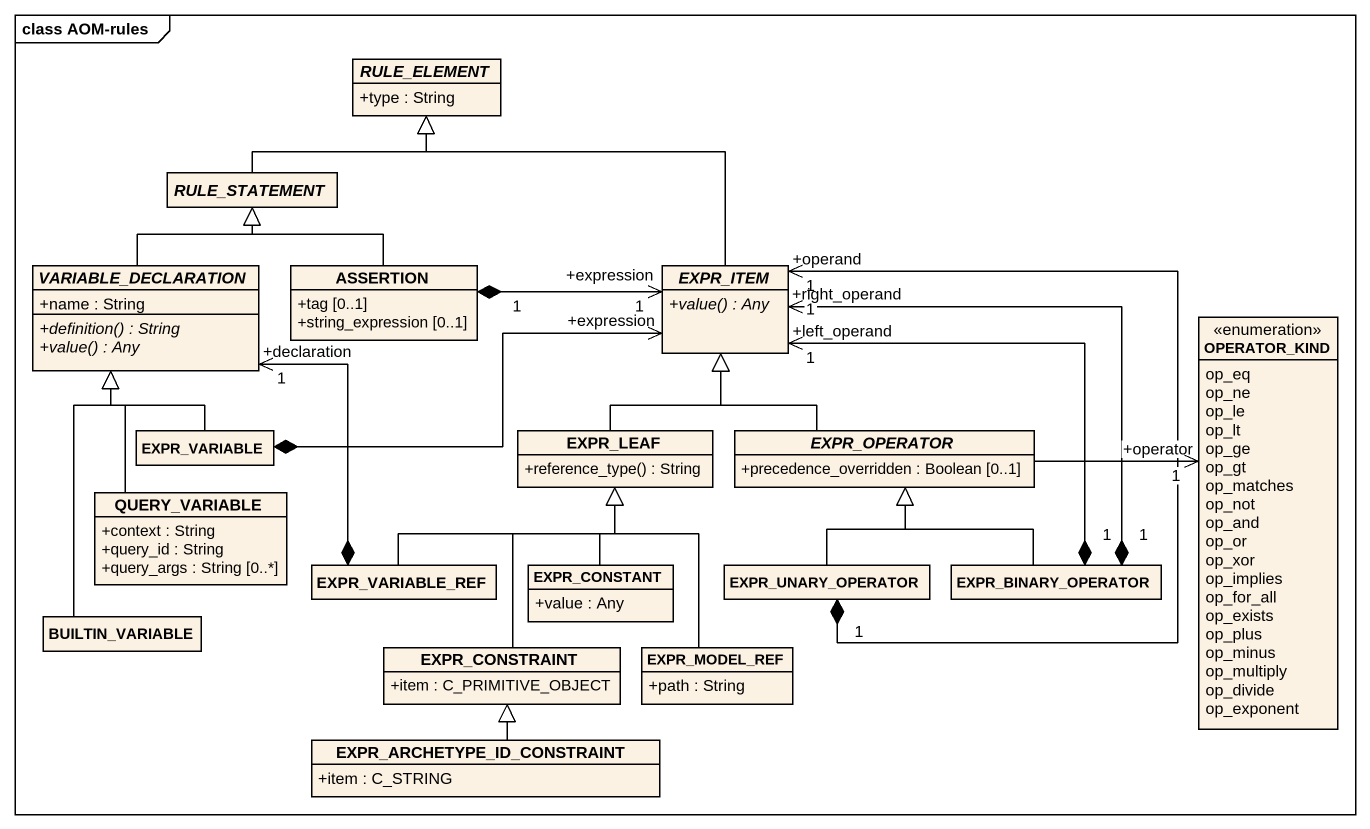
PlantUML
@startuml
mainframe class AOM-rules
hide circle
hide empty members
skinparam classAttributeIconSize 0
abstract class RULE_ELEMENT {
  +type : String
}
abstract class RULE_STATEMENT
abstract class VARIABLE_DECLARATION {
  +name : String
  {abstract} +definition() : String
  {abstract} +value() : Any
}
class ASSERTION {
  +tag [0..1]
  +string_expression [0..1]
}
abstract class EXPR_ITEM {
  {abstract} +value() : Any
}
enum OPERATOR_KIND {
  op_eq
  op_ne
  op_le
  op_lt
  op_ge
  op_gt
  op_matches
  op_not
  op_and
  op_or
  op_xor
  op_implies
  op_for_all
  op_exists
  op_plus
  op_minus
  op_multiply
  op_divide
  op_exponent
}
class EXPR_VARIABLE
class EXPR_LEAF {
  +reference_type() : String
}
abstract class EXPR_OPERATOR {
  +precedence_overridden : Boolean [0..1]
}
class QUERY_VARIABLE {
  +context : String
  +query_id : String
  +query_args : String [0..*]
}
class EXPR_VARIABLE_REF
class EXPR_CONSTANT {
  +value : Any
}
class EXPR_UNARY_OPERATOR
class EXPR_BINARY_OPERATOR
class BUILTIN_VARIABLE
class EXPR_CONSTRAINT {
  +item : C_PRIMITIVE_OBJECT
}
class EXPR_MODEL_REF {
  +path : String
}
class EXPR_ARCHETYPE_ID_CONSTRAINT {
  +item : C_STRING
}
RULE_STATEMENT -right-|> RULE_ELEMENT
VARIABLE_DECLARATION -up-|> RULE_STATEMENT
ASSERTION -up-|> RULE_STATEMENT
ASSERTION "1" *-right-> "+expression\n1" EXPR_ITEM
EXPR_ITEM -up-|> RULE_ELEMENT
OPERATOR_KIND "+operator\n1" <-left- EXPR_OPERATOR
EXPR_VARIABLE -up-|> VARIABLE_DECLARATION
EXPR_VARIABLE *-right-> "+expression" EXPR_ITEM
EXPR_LEAF -up-|> EXPR_ITEM
EXPR_OPERATOR -up-|> EXPR_ITEM
QUERY_VARIABLE -up-|> VARIABLE_DECLARATION
EXPR_VARIABLE_REF *-up-> "+declaration\n1" VARIABLE_DECLARATION
EXPR_VARIABLE_REF -right-|> EXPR_LEAF
EXPR_CONSTANT -up-|> EXPR_LEAF
EXPR_UNARY_OPERATOR "1" *-up-> "+operand\n1" EXPR_ITEM
EXPR_UNARY_OPERATOR -up-|> EXPR_OPERATOR
EXPR_BINARY_OPERATOR "1" *-up-> "+left_operand\n1" EXPR_ITEM
EXPR_BINARY_OPERATOR "1" *-up-> "+right_operand\n1" EXPR_ITEM
EXPR_BINARY_OPERATOR -up-|> EXPR_OPERATOR
BUILTIN_VARIABLE -up-|> VARIABLE_DECLARATION
EXPR_CONSTRAINT -up-|> EXPR_LEAF
EXPR_MODEL_REF -up-|> EXPR_LEAF
EXPR_ARCHETYPE_ID_CONSTRAINT -up-|> EXPR_CONSTRAINT
@enduml
